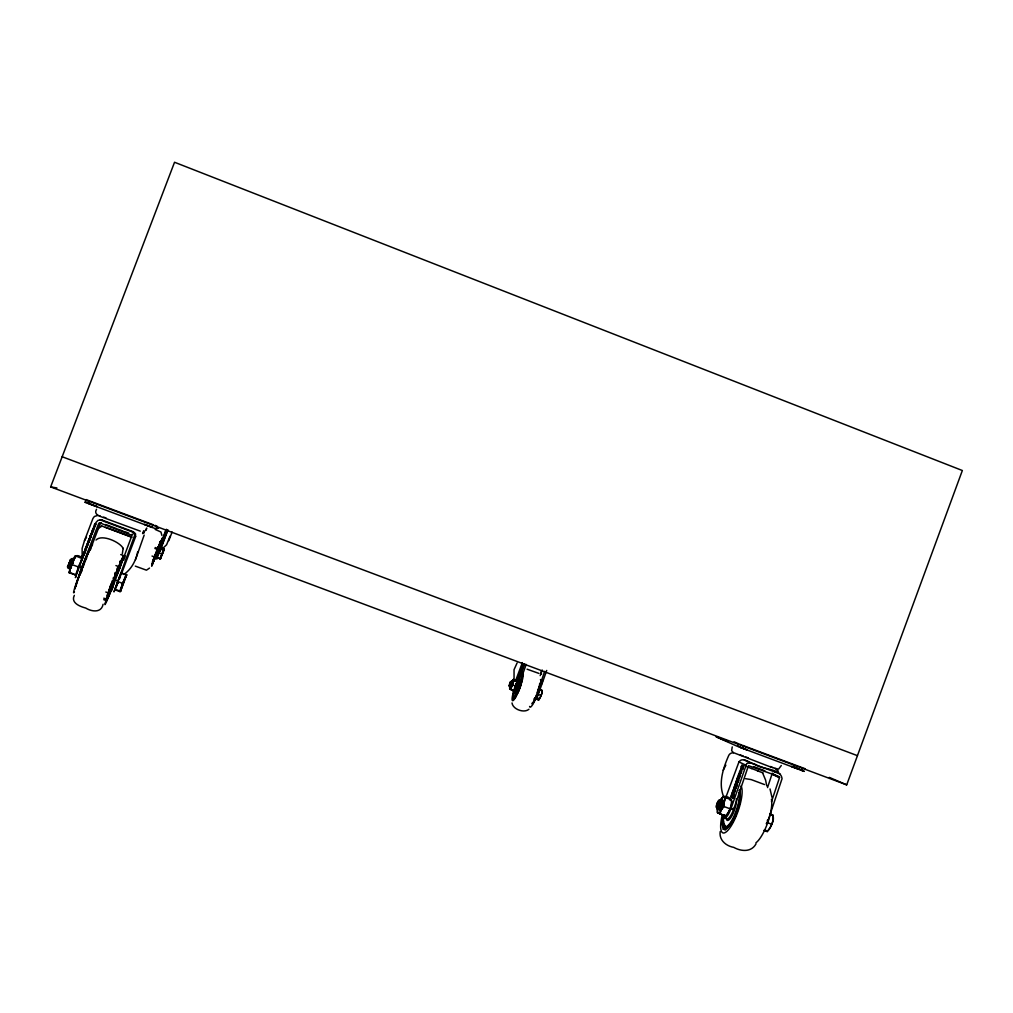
<?xml version="1.0" encoding="UTF-8"?>
<svg xmlns="http://www.w3.org/2000/svg" width="1013" height="1013" viewBox="0 0 1013 1013"><rect width="100%" height="100%" fill="white"/><g stroke="black" fill="none" stroke-linecap="round" stroke-linejoin="round"><path stroke-width="1.5" d="M770.627 813.92C777.237 817.01 770.387 827.583 767.259 831.584L763.865 830.331M509.526 685.51C509.526 679.216 513.249 681.116 509.222 685.826M518.618 678.469L517.998 680.267M515.376 696.754L520.226 685.89L522.543 675.57M733.564 796.091C731.538 802.423 736.109 792.799 733.222 796.725M733.577 795.775L733.361 795.028L732.31 796.876M733.627 795.395L733.513 796.129M517.605 681.243L513.224 679.533L517.504 681.167L516.833 685.029L513.971 690.765L509.678 689.03L513.958 690.663M509.767 689.017L510.046 686.371A5.065 0.81 -69.8 0 0 510.945 687.726A5.065 0.81 -69.8 0 0 513.452 680.04A5.065 0.81 -69.8 0 0 510.831 683.952M510.59 689.498L514.135 679.989M512.819 697.564L514.009 691.271M518.542 684.788L518.289 684.484M541.284 689.98C543.842 692.17 539.954 697.476 538.637 699.958L535.067 698.451L538.663 699.92M512.477 683.965L512.629 681.635L510.78 686.675L511.78 682.661M516.111 684.269L516.098 683.534M512.971 683.104L512.679 681.597L512.527 682.23M518.542 684.813L517.136 689.144M71.151 573.003L76.38 575.219L69.239 572.839C71.303 566.862 72.075 548.729 82.711 558.429M68.251 565.849L67.681 567.039L70.517 559.467M82.015 559.758L78.153 566.862L76.887 572.953M69.935 567.774L71.505 561.784M717.964 807.475L718.166 809.324M716.71 806.335L717.419 808.906L719.749 805.816M716.875 807.057L717.077 808.918M516.402 684.383L516.44 683.965M511.223 682.445L511.147 681.724M518.922 684.712L518.707 683.851M723.396 803.778L723.295 801.562M723.573 803.853L723.472 801.625M510.552 686.181L510.552 687.169L511.071 686.497M717.66 806.677L717.559 812.768L725.549 816.123C730.474 810.438 737.122 796.269 723.447 796.383L720.661 799.839A8.674 2.355 -70.5 0 1 724.599 799.472A8.674 2.355 -70.5 0 1 719.99 811.92A8.674 2.355 -70.5 0 1 717.673 807.931L717.951 808.235M518.099 685.282L518.137 683.636M518.567 686.232L518.808 684.016L518.175 684.712M516.921 684.168L516.858 683.294M512.996 682.18L512.743 684.193M721.699 803.157L721.484 800.878L722.345 800.131L723.092 803.208M722.75 802.587L722.446 804.525M722.801 803.562L722.408 800.27M723.269 803.271L723.181 800.561L721.497 800.878M510.337 686.219L511.578 681.192L510.261 682.977L510.983 681.838M539.992 683.623L539.397 686.89M722.586 801.853L721.522 806.779L719.445 809.678M722.611 803.03L722.738 801.903M723.561 803.385L723.662 801.334M723.713 803.436L723.826 802.309M509.742 686.168L510.121 684.433M516.706 683.231L516.415 685.408L516.668 683.18L516.301 685.383L516.63 683.547L516.111 684.117M733.045 796.8L732.943 796.408M106.352 600.316L106.226 601.14L112.164 587.654M74.861 589.085L75.431 586.666M510.299 686.383L511.59 685.282M121.129 573.041L126.764 574.903L122.548 583.336L120.433 591.554L119.61 591.516L114.786 589.731L117.723 581.551L121.129 573.041L126.726 574.789L120.433 591.554L126.384 574.536M90.132 536.371L91.157 533.484L92.094 534.092L91.157 533.484M160.928 548.109L164.131 549.236L160.472 558.859L157.268 557.758C156.762 548.767 167.74 543.652 162.435 553.946M163.853 549.059L160.472 558.859L157.268 557.758M74.696 558.062L75.215 555.744L81.66 558.378L79.812 564.925M118.926 569.825L122.421 558.796M69.239 572.839L69.91 568.458L75.595 556.124M118.914 579.208L119.635 576.979L118.724 578.993M152.343 564.368L154.672 557.657M732.348 796.864C734.146 798.434 731.791 797.434 732.918 796.459M732.247 797.256L732.171 798.219M518.935 676.887C516.237 682.762 521.075 677.824 517.44 679.66L518.935 676.887L518.01 680.204M518.618 678.596L518.339 680.141M154.394 558.885L155.749 554.959M163.713 549.147L160.206 558.67M125.941 574.827L119.61 591.516M512.274 684.028L512.426 682.901M516.326 684.357L516.225 684.864M510.983 683.547L511.882 681.99M522.202 668.631L521.961 668.187M516.833 684.142L516.529 685.472M511.236 685.915L512.223 681.432M516.06 684.522L516.415 683.686M85.75 548.236L86.523 546.248M518.149 685.522L518.289 684.497M85.725 550.641L84.94 550.35L85.269 548.945L86.814 544.779L87.587 545.07L86.852 546.982L86.08 546.691M88.789 539.828L89.688 540.347L88.789 539.828L88.144 542.044M91.55 532.838L93.424 527.976L91.639 532.762M88.916 542.335L87.903 541.955L87.333 544.146L89.207 538.561L90.144 539.157L89.207 538.561M87.169 543.867L87.941 544.146L89.98 538.853M771.488 801.726L779.567 777.49L772.071 773.312M68.808 566.951L70.644 560.48M723.13 815.516L722.041 824.202L723.371 829.343M716.748 805.398L716.71 807.779L718.28 806.323A4.166 1.127 -70.5 0 0 719.838 800.409A4.166 1.127 -70.5 0 0 717.432 802.638A4.166 1.127 -70.5 0 0 716.71 807.779M73.835 559.784L72.822 562.278M83.446 554.124L82.8 555.922L83.395 553.326L83.091 553.934M510.083 685.332L510.02 686.89M83.522 553.756L83.914 552.731L84.699 553.022L84.307 554.048M82.167 556.441L83.028 554.529M82.914 556.871L83.623 555.048M70.239 567.571L70.087 568.964M121.408 573.991L135.615 536.624L135.501 533.712L133.336 531.749L102.288 520.125L99.717 520.15M733.311 752.824C731.297 752.634 729.297 753.887 728.588 755.774C722.978 768.639 718.09 783.543 723.864 797.256M161.89 535.446L160.94 532.015L155.204 529.432M115.609 588.3L113.95 591.896L134.818 534.915L132.412 531.939L100.971 520.201L98.02 520.315L95.982 522.48L75.38 577.613L76.355 575.916M106.289 600.57L113.253 580.677M152.862 562.671L152.646 563.494L153.963 560.48M81.205 571.864L81.509 570.661M511.033 682.927L510.501 684.712M512.337 683.408L511.59 685.738M74.329 595.365C70.517 602.95 80.116 606.572 85.7 608.028C91.727 611.814 101.49 613.106 103.098 604.255M158.155 549.375L159.51 545.425L156.838 552.072M161.573 540.17L158.408 547.653L161.485 540.448M539.296 687.346L538.397 690.549M80.534 571.978L81.179 569.914M511.527 682.825L511.109 684.282M511.996 683.775L512.173 683.079M83.914 552.3L84.687 552.591L85.548 551.097L84.763 550.806L82.547 555.782M767.537 787.582L772.235 773.4M781.302 765.524L778.554 769.146L772.4 767.639M536.51 697.83L539.169 690.714M70.961 567.837L71.594 565.621M71.151 567.913L71.416 566.887M82.737 555.035C83.648 555.073 82.522 556.2 83.117 553.87M161.308 549.742L166.613 544.741L170.019 536.168M72.29 559.72L70.948 563.899M72.455 559.771L71.974 560.974M719.838 814.009L721.256 810.033L724.054 806.563L724.27 801.878L725.852 797.725L731.563 799.852M89.625 537.548L90.828 537.055M146.695 528.001L145.783 530.28M69.353 566.128L68.922 568.534M122.332 553.642L123.168 548.299M123.827 574.46C131.335 569.344 135.894 560.759 137.641 551.984M719.964 804.753L720.395 800.473M721.357 804.119L719.888 807.804M722.839 804.449L722.041 806.968M90.613 537.245L90.322 538.713L89.537 538.422L90.385 535.649L90.144 536.358M80.723 571.459L81.382 569.255M80.888 571.522L81.534 569.319M153.925 559.695L152.988 562.582L156.23 554.769M732.69 797.13L734.235 796.218L733.425 797.408M89.537 538.422L91.322 533.8M83.522 564.748L82.749 566.963M732.817 809.564L733.184 808.285M722.206 804.208L719.661 808.868M152.343 564.14L154.47 558.201M509.349 685.725L509.666 684.395M68.871 566.685C66.022 571.041 71.429 557.15 70.859 559.556M69.289 564.456L68.871 567.267M70.454 564.887L70.188 567.761M83.142 556.213L83.56 555.251M740.034 772.552C739.224 779.124 744.036 766.031 740.414 771.475M512.363 683.927L511.894 685.396M97.83 515.414L94.361 516.491L92.93 518.479L84.472 540.701L82.129 548.413L82.18 558.847M75.646 585.957L77.482 580.31M517.934 686.358L517.124 688.46M522.012 668.935L521.049 669.631L521.378 668.694C522.29 671.606 523.404 664.731 521.695 667.82L522.328 667.985M70.682 566.609L73.075 559.505M158.94 546.438L162.308 538.068L159.016 547.273L160.649 542.132M517.833 685.966L517.073 688.093M518.479 686.206L517.466 688.878M152.494 563.659L154.381 559.353M538.156 691.297L537.371 693.588M143.719 533.319L144.239 531.319L143.188 533.458M767.234 821.112L767.664 819.783M541.309 684.737L542.727 680.419M70.34 560.088L69.732 561.848M69.872 564.988L72.088 558.505L71.644 559.809M116.71 584.805L116.33 586.122L116.71 585.375M119.927 576.904L119.331 578.626M160.155 542.335L159.573 544.044M511.071 684.383L511.413 683.446M67.77 565.912L67.529 566.989L68.327 565.786M82.205 556.264L82.648 555.2L83.421 555.555M93.462 530.381L93.601 529.748L93.31 530.394M733.45 796.522L733.133 797.37M767.512 822.163L782.049 778.68C780.719 767.689 761.611 769.956 754.596 763.979C750.089 763.536 742.668 756.23 738.958 761.915L725.447 798.459M69.783 563.456L70.999 559.645M71.999 564.33L72.442 563.038M72.189 564.406L73.443 560.822M159.611 545.64L161.27 540.853L159.421 546.159M723.206 815.693A11.738 3.229 -70.5 0 0 726.055 817.352A11.738 3.229 -70.5 0 0 731.006 808.615L746.733 763.485L750.266 762.789L779.858 773.843M726.017 818.124A11.738 3.242 -70.5 0 0 733.564 809.564L748.48 765.651L778.972 776.528M92.639 532.015L92.322 533.129L92.715 532.433M77.621 579.905L78.495 577.397M152.76 562.861L154.103 559.227M523.911 663.996L522.847 666.693L523.404 663.743L522.417 666.529L523.164 664.617L522.999 665.25M518.694 679.558L518.783 678.963M152.368 563.76L151.659 566.178L155.445 556.681M509.526 685.117L509.957 683.674M510.742 685.94L511.362 684.357M512.097 684.636L511.388 686.181M523.164 665.136L523.696 664.009M730.842 796.788L732.589 791.761L734.045 794.065L733.501 795.623L730.842 796.788L731.576 797.066M734.894 789.102L736.603 786.658L735.869 786.392L734.159 788.823L735.451 789.988L734.805 791.875L732.741 791.305L733.146 790.14L734.159 790.355L733.817 788.177L735.881 787.772L733.817 788.177M734.868 787.557L734.134 787.278L734.539 786.113L736.603 786.658M735.248 784.049L735.982 784.328L735.577 785.493L734.843 785.214L735.248 784.049L736.261 784.252L735.932 782.087L737.983 781.669L735.932 782.087M736.641 780.023L737.375 780.301L736.97 781.466L736.236 781.188L736.641 780.023L738.705 780.554L736.995 782.998L736.261 782.732L737.971 780.289L738.705 780.554M736.793 779.579L738.629 778.478L736.793 779.579L738.363 775.046L740.44 775.565L738.528 779.605L739.705 775.3L740.44 775.565M741.212 766.803L741.706 765.372L743.783 765.866L742.567 769.399L742.998 767.259L742.035 766.942L741.149 768.677L741.212 766.803L741.947 767.069M732.399 793.863L732.044 794.876L733.437 794.749L732.779 795.154L732.399 793.863L732.703 794.471M732.222 793.483L732.956 793.761L733.311 792.027M733.475 791.584L733.881 790.419L733.146 790.14M737.527 779.858L738.084 778.25L737.35 777.971M742.567 769.399L741.541 769.082L742.035 766.942M732.766 795.344L732.589 791.761M732.741 791.305L734.07 791.596L734.159 788.823M736.261 782.732L736.172 785.493L736.907 785.771L736.995 782.998M743.048 765.6L741.541 769.082M741.871 768.956L742.998 767.259M739.667 776.958C739.287 778.744 737.565 778.364 739.097 775.312L738.363 775.046M70.986 566.254L71.315 565.292M80.103 574.599L80.559 573.307M160.155 542.487L159.497 544.336M72.316 563.215L72.873 561.81M537.371 692.158L544.703 671.366M546.716 670.441L538.346 694.196A6.863 1.178 -69.8 0 1 534.712 699.679M116.786 584.134L117.483 582.196M153.394 559.493L152.482 562.177L154.331 556.884M156.698 554.377L158.167 550.49M510.577 682.116L509.248 686.687M515.402 686.7L515.744 686.004M513.236 690.891A6.863 1.114 -69.8 0 0 514.211 691.448A6.863 1.114 -69.8 0 0 516.782 686.156L524.683 663.87M514.731 691.448A6.863 1.114 -69.8 0 0 515.718 692.018A6.863 1.114 -69.8 0 0 518.289 686.713L526.178 664.427M78.166 569.255L75.304 575.093M78.723 576.777L81.521 569.205M82.256 566.672L83.079 564.406M82.408 566.736L83.231 564.456M82.813 566.723L83.497 564.861L82.8 566.761M119.154 579.537L121.585 572.75M719.597 805.766C723.459 794.433 715.482 802.157 716.546 807.513M73.088 563.266L73.367 562M153.558 559.024L154.128 557.454M519.758 675.114C518.947 677.786 518.909 675.937 519.327 674.962L520.606 673.607L519.327 674.962M519.213 675.798L520.239 674.291L519.023 676.621M520.239 674.291L519.428 674.114L520.163 673.442M519.872 672.911L521.518 670.733L520.961 671.252C519.061 674.671 521.416 672.29 521.049 670.986L522.214 668.263L521.378 668.694M521.518 670.733L520.707 670.568L521.442 669.897M522.493 666.985L521.049 669.631M521.037 671.568L521.872 670.062L520.948 669.897M722.218 807.032L722.662 805.804M71.037 561.139L69.087 568.597L69.454 567.85M72.67 562.215L72.974 561.354M158.889 545.969L158.686 546.514M81.053 571.927L81.584 570.496M116.394 575.688L118.812 568.344L109.898 591.63L113.963 582.12M118.496 571.003L117.825 572.826A20.982 0.709 -69.1 0 0 118.584 570.585M117.052 583.817L117.951 581.386M159.218 546.703L159.636 545.64M71.796 559.86L72.24 558.568L71.581 560.138M92.614 530.293L92.816 529.457L92.449 530.306M153.786 559.796L154.508 557.96M158.484 547.071L158.889 546.032M154.47 558.138L154.875 557.087L152.039 556.048M514.3 688.435L516.073 686.13L515.275 687.637M846.703 784.86L962.35 470.513L174.54 162.257L50.65 486.911L846.703 784.86L829.33 777.402M154.153 557.315L154.546 556.289M154.141 558.834L155.09 556.492M158.421 547.286L158.661 546.64M159.193 546.843L158.572 548.464M792.9 766.398L804.309 771.4L737.793 746.505L738.3 743.656L734.083 741.795M742.314 748.265L743.289 745.606L742.301 745.239M722.472 807.133L722.927 805.905M732.728 796.294L733.691 795.927L733.893 796.8L733.146 796.522M732.943 797.94L733.678 796.674M766.284 823.734L766.524 823.088M801.929 770.576L802.904 767.917L743.289 745.606M154.381 556.681L155.002 555.061M154.634 556.023L155.242 554.428M154.508 557.834L155.318 555.884M155.027 556.555L155.901 554.567M158.724 548.134L159.37 546.551M717.293 804.727L717.761 803.486M717.445 804.778L717.9 803.537M112.937 587.299L111.265 590.908L131.969 535.408L99.92 522.923L98.679 523.493L80.521 570.547L78.432 578.132M115.621 577.777L115.887 577.068M154.888 556.795L156.521 552.921M158.345 549.071L158.864 547.818M158.99 547.577L158.117 549.704L158.598 548.628M515.604 680.723L522.379 662.591M540.17 675.633L542.246 670.049M155.293 555.732L156.027 553.984M155.407 553.946L155.977 552.478M155.698 554.643L156.736 551.996M166.094 529.457L155.166 558.492L157.762 552.136M162.169 554.149L160.054 558.796M135.489 559.695L144.163 535.092M88.612 503.676L151.95 527.38L152.988 524.658L89.663 500.941L88.612 503.676L85.13 502.309L86.13 499.536M151.95 527.38L155.964 528.786L156.99 526.064M155.939 552.528L156.217 551.806M156.154 553.554L157.04 551.224M156.673 552.49L157.395 551.401M155.711 556.226L157.382 551.629M157.167 552.313L157.458 551.541M166.461 529.381L159.193 549.147M160.75 549.046L167.955 530.04M168.829 540.638L172.096 532.015M84.13 553.718L82.813 554.769L83.699 555.023M92.981 531.078L94.196 528.267M82.129 569.04L82.686 567.559M90.233 549.692L100.528 522.961M113.355 580.398L122.269 558.935M115.077 579.221L114.52 580.677M123.649 560.227L125.295 555.884M156.952 552.984L157.37 551.895M167.652 530.04L156.724 559.062L157.154 558.112M537.093 694.348L534.358 700.679M717.052 804.423L718.521 801.625M717.191 804.474L717.584 803.461M81.622 568.939L83.56 563.912M142.58 533.598L143.669 530.774M156.483 551.161L156.762 550.388M156.964 551.427L157.382 550.198M156.648 553.579L156.914 552.655M159.092 552.933L159.877 550.92M511.4 682.711L513.312 679.533M515.503 686.573L515.098 687.574M70.391 560.822L69.986 561.848M84.94 550.35L85.51 548.16L86.536 548.527M94.956 523.62L93.614 527.292L94.386 527.57L95.741 523.911L94.956 523.62L94.437 525.152M84.763 550.806L84.079 552.478L84.864 552.756M88.903 540.056L89.372 538.865M95.323 525.709L95.88 524.253L95.108 523.962M156.724 550.515L157.028 549.679M156.977 549.869L157.294 548.983M157.268 550.717L158.218 548.033M157.522 550.072L157.914 548.945M156.015 555.327L156.344 554.402M157.534 552.414L157.066 553.63M157.23 549.223L157.559 548.299M158.205 548.198L157.699 549.502L154.9 548.464M516.086 685.991L515.111 688.068M517.592 686.561L517.099 687.764M69.353 562.886L67.529 566.989M83.484 555.681L83.573 554.959M113.583 584.045L112.81 586.033M157.471 548.59L157.825 547.628M158.015 548.793L158.636 546.982M154.432 558.859L155.875 555.706M156.129 554.706L154.824 558.315M157.711 547.982L158.079 546.969M158.256 548.185L158.623 547.172M82.977 566.837L83.547 565.381M157.939 547.375L158.319 546.336M510.97 684.889L511.565 683.458M117.47 583.513L117.951 582.323M158.712 546.995L159.282 545.425M511.996 685.434L511.16 687.017M154.584 559.011L155.002 557.821M117.698 582.437L116.938 584.311M154.369 559.455L154.786 558.353M159.725 551.072L159.054 552.781L157.458 552.085M515.87 686.877L516.161 686.168M733.779 797.079L732.475 796.952M114.786 589.731L118.103 582.298M153.621 559.784L154.039 558.67L153.419 560.29M159.345 545.387L160.7 541.904M153.938 560.62L154.584 558.872M72.341 562.582L73.43 560.024M509.552 684.218L510.058 683.066M83.547 563.633L83.864 562.886M512.147 685.497L511.261 687.055M82.395 566.672L83.18 564.798M84.104 563.988L84.649 562.658M118.914 578.904L119.686 577.055M159.623 543.095L160.358 541.347M70.074 561.974L70.454 561.037M116.191 586.869L117.964 582.576M159.522 543.424L160.282 541.689M73.139 559.151L70.302 568.787M83.522 565.773L83.104 566.761M152.9 561.569L152.494 562.532M81.154 570.547L81.445 569.838M69.416 563.253L68.643 565.013M83.686 563.772L88.6 551.844M85.168 561.417L85.649 560.29M81.496 570.167L80.837 571.661M79.888 575.055L81.648 570.952M152.419 564.216L152.71 563.583M152.811 561.671L152.469 562.354M88.701 551.604L90.638 547.742M509.678 686.257L510.375 685.282M511.008 684.092L511.616 683.028M719.774 807.424C720.534 805.677 723.219 799.472 720.066 799.764M70.226 569.812L69.188 572.421M68.593 566.849L67.922 568.166M510.679 685.7L509.818 686.89M68.745 564.963L69.34 564.064M511.97 686.181L511.4 687.105M86.295 558.847L86.662 558.074M732.247 746.91L731.627 750.658L733.463 752.646L771.273 767.246M96.526 509.273C93.133 514.857 100.692 516.453 104.339 517.909M723.231 770.285L725.852 765.119M81.648 569.914L80.483 571.788M510.615 683.269L511.134 682.319M733.121 797.332L732.741 798.041M511.122 686.206L510.755 686.865M81.23 572.218L81.496 571.37M149.506 568.078L146.454 570.18L135.311 566.128M721.446 806.817L723.003 800.498M533.902 701.553L532.294 704.149M68.137 566.482L68.479 565.849M718.293 802.283L718.888 801.22M719.344 806.715L717.799 808.184M721.041 808.982L721.547 808.083M719.268 808.311L721.509 802.613L720.737 799.523M721.028 807.88L719.597 809.729L718.913 809.336M84.472 540.701L86.51 537.181M84.699 553.022L83.661 553.149M515.503 696.539L513.68 698.78L512.831 697.894M517.073 662.996L514.047 669.694L514.06 679.09M517.44 679.66L518.542 678.419L517.757 678.786M518.656 679.736L518.061 679.558M74.962 557.91L76.279 555.922M86.282 548.451L85.89 547.602M718.369 801.574L719.926 800.207M720.522 808.222L719.825 808.83M146.619 528.786L145.353 530.723M718.774 808.944L719.407 808.374M717.85 807.07L716.849 807.83L716.647 807.057M756.002 843.905C751.317 852.427 741.136 851.502 733.767 847.387C726.03 845.994 718.888 840.094 720.192 831.584M733.653 797.345L732.868 796.965M96.032 540.03C101.794 533.838 120.306 542.082 123.244 548.59M518.263 677.887L518.491 678.647L518.225 677.71M720.585 800.777L721.307 800.232M528.925 709.252C524.164 713.481 512.755 709.341 512.021 702.959M512.135 681.483L511.54 682.053L512.312 681.458M718.065 808.184L720.18 803.524L720.142 800.181M98.033 528.583L101.895 526.14M721.167 800.169L722.256 799.966M723.219 829.191L725.257 829.748M83.028 554.124L83.813 554.415M134.602 536.903L135.615 536.624M725.143 829.786C736.008 820.771 741.643 803.613 740.009 789.532M155.964 528.786L158.433 528.166L157.458 527.735M131.361 534.661L132.424 534.395M132.412 531.939L133.336 531.749M98.679 523.493L100.249 523.366M99.92 522.923L101.427 522.809M100.971 520.201L102.288 520.125M745.492 778.68L751.215 779.605L764.536 784.569M527.077 669.188L538.992 673.442M522.923 667.149L521.999 666.985M718.496 809.324L717.748 808.298M520.543 672.404L520.606 671.404M520.606 673.607L519.682 673.442M519.644 675.962L518.833 675.785M518.593 676.469L519.517 676.646M721.687 799.877L722.712 800.992M721.978 800.966L722.725 801.346M85.13 502.309L87.802 502.499M50.65 486.911L56.893 487.937M743.783 765.866L741.706 765.372M736.236 781.188L737.983 781.669M81.66 558.378L82.408 558.53M734.843 785.214L736.907 785.771M734.134 787.278L735.881 787.772M99.021 515.693L100.072 515.959M89.499 503.79L96.995 506.614L89.967 503.942M799.206 769.411L793.85 767.272M805.284 768.766L803.79 768.247M140.275 531.141L105.669 518.428M103.655 517.149L106.048 517.972M101.249 525.823L132.019 537.359M154.938 525.367L155.761 525.658M726.625 740.984L727.866 741.427L726.891 740.959M124.51 531.559L128.765 533.104M740.402 755.027L743.213 756.053M718.508 737.679L716.115 736.831L737.325 746.302M741.896 747.835L739.389 746.961L741.63 747.885M793.812 767.259L791.457 766.423L794.85 767.816M745.834 757.015L748.29 757.927M118.268 529.267L123.092 531.04M764.866 770.754L753.596 766.537M78.9 566.609L81.61 567.609M114.976 579.993L117.673 580.993M731.006 808.615L733.564 809.564M72.062 564.608L78.153 566.862M117.723 581.551L122.548 583.336M724.054 806.563L729.778 808.691M767.031 822.505L771.577 824.202M115.279 589.363L118.876 590.693M717.457 812.591L725.549 816.123M105.821 592.035L108.695 593.099M103.782 598.189L106.644 599.253M103.731 599.696L106.58 600.747M94.564 527.393L93.791 527.102M741.149 768.677L742.149 769.006M516.782 686.156L518.289 686.713M159.016 552.997L161.801 554.035M512.781 684.991L516.161 686.244M538.169 694.462L540.866 695.462M91.474 535.421L90.752 535.257M91.005 536.485L90.182 536.206L90.929 536.649M90.17 536.776L90.955 537.067M88.473 540.473L89.245 540.765M737.325 782.163L738.059 782.441M88.283 541.398L89.068 541.689M735.565 783.15L736.286 783.416M736.831 783.619L737.565 783.885M120.762 554.567L123.599 555.618M87.662 542.74L88.448 543.031M87.764 545.349L86.814 544.779M734.539 786.113L735.273 786.379M735.21 788.266L735.945 788.545M86.168 547.159L86.953 547.451M733.45 789.241L734.184 789.507M734.716 789.722L735.451 789.988M84.775 550.072L85.548 550.363M734.07 791.596L734.805 791.875M732.082 793.217L732.817 793.483M733.311 793.787L734.045 794.065M115.925 565.571L118.787 566.634M731.361 795.294L732.095 795.572M732.855 796.611L733.627 796.813M769.855 814.072L773.261 815.338M719.977 738.236L725.827 740.414M521.189 671.999L520.302 671.708M520.112 672.239L520.923 672.404M519.023 675.253L519.91 675.544M518.187 677.57L519.061 677.912M517.884 678.647L518.96 679.065M539.498 689.46L542.183 690.461M515.693 681.015L513.819 680.305L515.452 681.508M155.255 547.527L158.053 548.565M62.16 456.749L857.441 755.66M117.065 528.811L105.669 524.481M746.594 766.613L751.722 768.614M724.194 739.895L720.838 738.692L726.08 740.63M724.802 740.3L725.751 740.655M742.871 748.202L747.088 749.899L742.592 748.265M88.663 500.574L87.017 499.928M751.684 768.525L758.091 770.994M741.288 744.846L739.465 744.124M795.8 768.019L798.915 769.26M757.458 770.817L762.89 772.868M770.538 766.512L772.792 767.423M744.314 760.016L750.266 762.789M772.4 774.413L779.516 777.743M725.852 797.725L723.447 796.383M738.958 761.915L745.682 765.106M764.663 830.09L767.259 831.584M774.97 768.361L778.402 771.222M522.202 674.696L522.556 675.722M732.956 795.648L734.235 796.218M773.78 771.045L774.97 771.995M513.604 680.736L514.655 681.356M762.561 772.818L765.587 780.061L766.765 785.987M719.268 809.729C719.078 807.526 722.674 804.689 721.623 801.422M770.019 788.95L771.969 797.32M723.497 800.675L723.814 801.397M518.656 677.874L518.491 676.722M541.132 671.467L541.474 674.265M512.844 698.033L512.819 697.387M771.817 814.794A8.648 2.558 -70.6 0 1 772.488 822.075A8.648 2.558 -70.6 0 1 767.208 831.103M766.524 831.053A8.648 2.558 -70.6 0 1 766.043 830.432M739.072 790.482A20.387 5.647 -70.5 0 1 731.259 822.455A20.387 5.647 -70.5 0 1 723.738 815.034M738.832 792.761A18.741 5.192 -70.5 0 1 731.259 821.366A18.741 5.192 -70.5 0 1 723.94 816.592M739.908 803.068A20.387 5.66 -70.5 0 1 739.642 804.233M736.058 815.11A20.387 5.66 -70.5 0 1 735.565 816.263M735.045 817.39A20.387 5.66 -70.5 0 1 734.526 818.491M732.905 821.53A20.387 5.66 -70.5 0 1 732.361 822.455M726.802 828.457A20.387 5.66 -70.5 0 1 723.662 821.632M739.971 799.548A18.741 5.192 -70.5 0 1 739.287 803.575M739.034 804.651A18.741 5.192 -70.5 0 1 738.464 806.855M738.135 807.969A18.741 5.192 -70.5 0 1 736.616 812.451M735.742 814.629A18.741 5.192 -70.5 0 1 735.286 815.693M734.818 816.731A18.741 5.192 -70.5 0 1 734.336 817.732M733.843 818.707A18.741 5.192 -70.5 0 1 733.349 819.644M732.855 820.53A18.741 5.192 -70.5 0 1 731.348 822.923M730.842 823.62A18.741 5.192 -70.5 0 1 729.398 825.329M728.942 825.785A18.741 5.192 -70.5 0 1 728.056 826.469M727.638 826.722A18.741 5.192 -70.5 0 1 725.093 826.177M724.89 825.798A18.741 5.192 -70.5 0 1 724.46 824.291M736.274 798.801A12.131 3.356 -70.5 0 1 732.222 815.313A12.131 3.356 -70.5 0 1 726.207 817.833M729.575 799.928A8.661 2.381 -70.5 0 1 730.512 807.69A8.661 2.381 -70.5 0 1 724.586 815.072M771.425 799.27A25.312 7.382 -70.6 0 1 767.74 822.632A25.312 7.382 -70.6 0 1 755.926 842.803M740.972 785.999A25.35 7.015 -70.5 0 1 730.854 826.405A25.35 7.015 -70.5 0 1 722.345 814.705M105.352 527.279A26.87 0.646 20.4 0 1 130.563 536.687M112.329 587.084A20.982 0.709 -69.1 0 1 107.682 596.34A20.982 0.709 -69.1 0 1 119.154 565.976A20.982 0.709 -69.1 0 1 118.964 569.534M114.178 582.374A20.982 0.709 -69.1 0 1 112.785 585.932M120.826 560.683A20.982 0.709 -69.1 0 1 120.471 561.962M111.405 586.742A20.982 0.709 -69.1 0 1 110.949 587.869M106.378 598.556A20.982 0.709 -69.1 0 1 106.036 598.341M106.872 595.593A20.982 0.709 -69.1 0 1 107.112 594.846M109.1 589.173A20.982 0.709 -69.1 0 0 108.708 590.237A19.285 0.658 -69.1 0 1 109.1 589.376M109.91 586.932A20.982 0.709 -69.1 0 1 110.341 585.767M110.772 584.564A20.982 0.709 -69.1 0 1 111.227 583.361M115.001 573.535A20.982 0.709 -69.1 0 1 115.457 572.37M120.104 561.354A20.982 0.709 -69.1 0 1 120.471 560.607M120.041 561.911A19.285 0.658 -69.1 0 1 120.142 562.532M111.151 587.198A19.285 0.658 -69.1 0 1 110.746 588.211M107.885 592.858A19.285 0.658 -69.1 0 1 108.15 592.061M109.809 587.375A19.285 0.658 -69.1 0 1 110.189 586.337M111.835 581.918A19.285 0.658 -69.1 0 1 112.266 580.791M113.127 578.499A19.285 0.658 -69.1 0 1 113.57 577.372M114.874 574.029A19.285 0.658 -69.1 0 1 115.292 572.953M116.9 568.977A19.285 0.658 -69.1 0 1 117.267 568.078M113.329 584.374A19.285 0.646 -69.1 0 1 108.163 595.213A19.285 0.646 -69.1 0 1 119.192 566.102A19.285 0.646 -69.1 0 1 117.508 573.371M89.878 549.616A21.007 1.038 -69 0 1 90.562 549.426M75.456 587.844A21.007 1.038 -69 0 1 75.456 587.654M75.772 586.16A21.007 1.038 -69 0 1 76.545 583.526M76.798 582.703A21.007 1.038 -69 0 1 77.393 580.892M77.722 579.917A21.007 1.038 -69 0 1 78.457 577.815M78.849 576.714A21.007 1.038 -69 0 1 81.496 569.509M83.408 564.558A21.007 1.038 -69 0 0 81.964 568.268A19.31 0.95 -69 0 1 83.37 564.861M83.889 563.342A21.007 1.038 -69 0 1 87.435 554.769M87.814 553.896A21.007 1.038 -69 0 1 88.524 552.338M88.84 551.654A21.007 1.038 -69 0 1 89.651 550.021M76.076 586.084A19.31 0.95 -69 0 1 76.507 584.197M76.861 582.981A19.31 0.95 -69 0 1 77.57 580.728M77.862 579.867A19.31 0.95 -69 0 1 78.482 578.03M78.824 577.043A19.31 0.95 -69 0 1 80.356 572.801M80.761 571.687A19.31 0.95 -69 0 1 81.622 569.42M83.813 563.747A19.31 0.95 -69 0 1 85.523 559.531M85.928 558.556A19.31 0.95 -69 0 1 87.764 554.339M88.08 553.642A19.31 0.95 -69 0 1 88.638 552.452M89.119 551.515A19.31 0.95 -69 0 1 89.651 550.603M111.987 588.452A26.085 0.874 -69.1 0 1 106.213 599.823A26.085 0.874 -69.1 0 1 120.927 561.139A26.085 0.874 -69.1 0 1 118.99 570.015M74.43 591.845A26.123 1.292 -69 0 1 82.129 567.128A26.123 1.292 -69 0 1 92.208 545.69M534.839 698.02A6.863 1.178 -69.8 0 1 534.231 698.932M541.436 690.765A5.065 0.886 -69.8 0 1 541.297 694.893A5.065 0.886 -69.8 0 1 538.384 699.552M538.372 698.97A5.065 0.886 -69.8 0 1 538.498 698.122M539.676 683.395A11.915 2.039 -69.8 0 1 539.46 685.522M539.119 687.181A11.915 2.039 -69.8 0 1 538.46 689.726M538.042 691.094A11.915 2.039 -69.8 0 1 537.333 693.209M536.814 694.627A11.915 2.039 -69.8 0 1 536.27 696.02M535.991 696.691A11.915 2.039 -69.8 0 1 535.421 698.008M535.13 698.641A11.915 2.039 -69.8 0 1 534.282 700.401M533.724 701.427A11.915 2.039 -69.8 0 1 533.458 701.895M533.193 702.326A11.915 2.039 -69.8 0 1 532.23 703.693M534.611 698.451A11.915 2.039 -69.8 0 1 534.32 699.059M538.916 687.143A10.953 1.874 -69.8 0 1 538.359 689.41M537.802 691.271A10.953 1.874 -69.8 0 1 537.371 692.563M536.675 694.513A10.953 1.874 -69.8 0 1 536.421 695.159M535.915 696.412A10.953 1.874 -69.8 0 1 535.396 697.628M535.13 698.21A10.953 1.874 -69.8 0 1 534.345 699.818M532.673 702.579A10.953 1.874 -69.8 0 1 532.268 703.06M521.201 675.772A11.928 1.937 -69.8 0 1 520.783 683.636A11.928 1.937 -69.8 0 1 514.68 697.235A11.928 1.937 -69.8 0 1 514.098 691.575M521.214 676.481A10.966 1.785 -69.8 0 1 520.277 684.725A10.966 1.785 -69.8 0 1 514.794 696.526A10.966 1.785 -69.8 0 1 514.389 691.183M521.974 681.445A11.928 1.937 -69.8 0 1 521.809 682.066M521.239 684.054A11.928 1.937 -69.8 0 1 520.555 686.156M520.049 687.561A11.928 1.937 -69.8 0 1 518.403 691.664M518.112 692.297A11.928 1.937 -69.8 0 1 517.554 693.5M517.263 694.057A11.928 1.937 -69.8 0 1 516.997 694.589M516.199 695.994A11.928 1.937 -69.8 0 1 515.25 697.362M515.047 697.602A11.928 1.937 -69.8 0 1 513.718 696.425M521.176 683.674A10.966 1.785 -69.8 0 1 520.365 686.219M520.138 686.865A10.966 1.785 -69.8 0 1 518.39 691.284M518.124 691.866A10.966 1.785 -69.8 0 1 517.858 692.423M516.136 695.627A10.966 1.785 -69.8 0 1 514.085 696.539M520.188 680.128A7.091 1.152 -69.8 0 1 517.719 689.726A7.091 1.152 -69.8 0 1 515.148 691.335M517.25 681.23A5.065 0.823 -69.8 0 1 516.453 686.333A5.065 0.823 -69.8 0 1 513.832 690.397M540.461 679.52A14.815 2.545 -69.8 0 1 536.548 696.678A14.815 2.545 -69.8 0 1 529.584 706.441M522.683 672.822A14.828 2.406 -69.8 0 1 520.619 685.725A14.828 2.406 -69.8 0 1 513.148 700.54A14.828 2.406 -69.8 0 1 514.085 689.866M739.009 773.679C742.516 775.097 741.174 764.283 739.009 773.679M523.088 665.718L523.594 664.781L523.088 665.718M740.668 771.336L739.718 772.919L740.668 771.336M741.402 771.615L740.452 773.198L741.402 771.615M158.8 545.146L158.813 545.184M152.292 527.304L144.618 524.443L152.292 527.304"/></g></svg>
